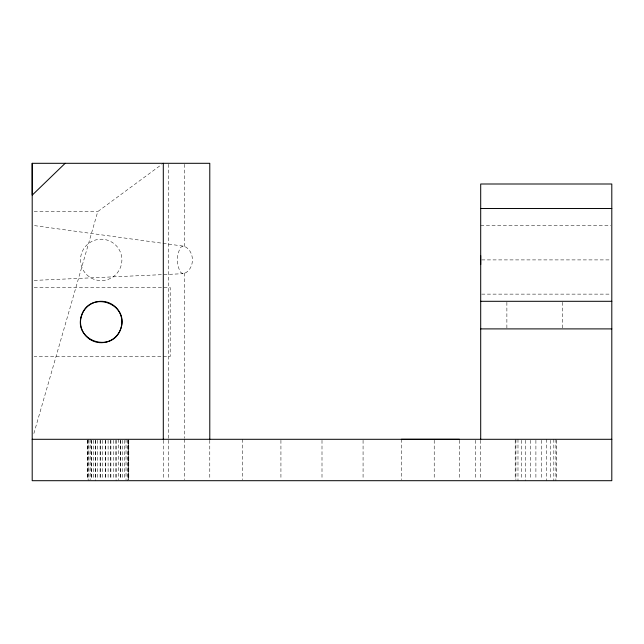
<?xml version="1.0" encoding="UTF-8"?>
<svg xmlns="http://www.w3.org/2000/svg" width="644" height="644" viewBox="0 0 644 644"><rect width="100%" height="100%" fill="white"/><g stroke="black" fill="none" stroke-linecap="round" stroke-linejoin="round"><path stroke-width="0.48" stroke-dasharray="3.22 2.42" d="M33.866 433.509L97.751 211.602L161.684 164.494M183.129 246.097L180.948 247.151C176.15 254.533 176.15 265.272 180.948 272.654L183.129 273.7L185.963 272.654C194.569 267.131 194.569 252.673 185.963 247.151L183.129 246.097L34.188 225.577M34.196 280.414L183.129 273.7M34.188 211.602L97.751 211.602M480.698 225.674L610.802 225.674M481.704 259.902L610.802 259.902M34.196 287.498L170.201 287.498L170.201 356.502L34.196 356.502M481.704 294.131L610.802 294.131M562.486 302.286L562.486 327.917M556.601 440.287L556.601 479.716M555.893 439.297L555.893 480.698M553.824 439.297L553.824 480.698M550.539 440.287L550.539 479.716M546.249 439.297L546.249 480.698M541.258 440.287L541.258 479.716M535.897 440.287L535.897 479.716M530.543 440.287L530.543 479.716M525.552 440.287L525.552 480.698M521.262 440.287L521.262 479.716M517.977 439.297L517.977 480.698M515.908 439.297L515.908 479.716M515.2 440.287L515.2 479.716M506.876 302.286L506.876 327.917M480.698 440.287L480.698 479.716M475.296 440.287L475.296 479.716M459.438 440.287L459.438 479.716M434.217 440.255L434.217 479.716M401.349 439.297L401.349 479.716M363.071 440.287L363.071 479.716M322 440.287L322 479.716M280.929 440.287L280.929 479.716M242.651 439.297L242.651 479.716M209.783 440.287L209.783 479.716M184.562 164.309L184.562 246.789M184.562 273.016L184.562 438.298M184.562 439.297L184.562 479.716M168.704 164.3L168.704 438.298M168.704 440.287L168.704 479.716M163.302 440.287L163.302 479.716M128.8 440.287L128.8 479.716M128.092 439.297L128.092 479.716M127.254 440.287L127.254 480.698M126.023 439.297L126.023 479.716M124.477 440.287L124.574 479.716M122.738 440.287L122.738 479.716M120.766 440.287L120.766 479.716M120.637 440.287L120.637 479.716M118.448 439.297L118.448 479.716M116.097 440.287L116.097 480.698M115.952 440.287L115.952 479.716M113.457 440.287L113.457 479.716M110.881 440.287L110.881 479.716M110.728 440.287L110.728 479.716M108.103 440.287L108.103 479.716M105.479 440.287L105.479 479.716M105.318 440.287L105.318 479.716M102.742 440.287L102.742 479.716M100.247 440.287L100.247 479.716M100.11 440.287L100.11 479.716M97.751 440.287L97.751 479.716M95.562 440.287L95.562 480.698M95.441 440.287L95.441 479.716M93.46 440.287L93.46 479.716M91.722 440.287L91.722 479.716M91.633 440.287L91.633 479.716M90.176 439.297L90.176 479.716M88.944 440.287L88.944 480.698M88.107 439.297L88.107 479.716M87.584 440.287L87.568 479.716M87.399 440.287L87.399 479.716M128.631 479.716L128.631 440.287L128.615 479.716M86.819 274.787A20.697 20.697 0 0 0 121.281 264.909A20.697 20.697 0 0 0 95.497 240.003A20.697 20.697 0 0 0 86.819 274.787"/><path stroke-width="0.97" d="M209.783 439.297L209.783 163.302L32.2 163.31L32.2 195.156L65.173 163.302M480.698 264.595L480.698 255.588M401.349 439.297L459.438 439.297M480.698 208.519L611.8 208.519M480.698 301.303L611.8 301.303M480.698 328.899L611.8 328.899M32.2 439.297L611.8 439.297M480.698 439.297L480.698 183.999L611.8 183.999L611.8 480.698L32.2 480.698L32.2 163.302M163.302 163.31L163.302 439.305M81.675 315.141C72.506 340.402 112.08 354.313 120.734 328.859C129.895 303.598 90.321 289.695 81.675 315.141M89.516 339.09A20.697 20.697 0 0 0 121.845 323.57A20.697 20.697 0 0 0 92.245 303.34A20.697 20.697 0 0 0 89.516 339.09"/></g></svg>
